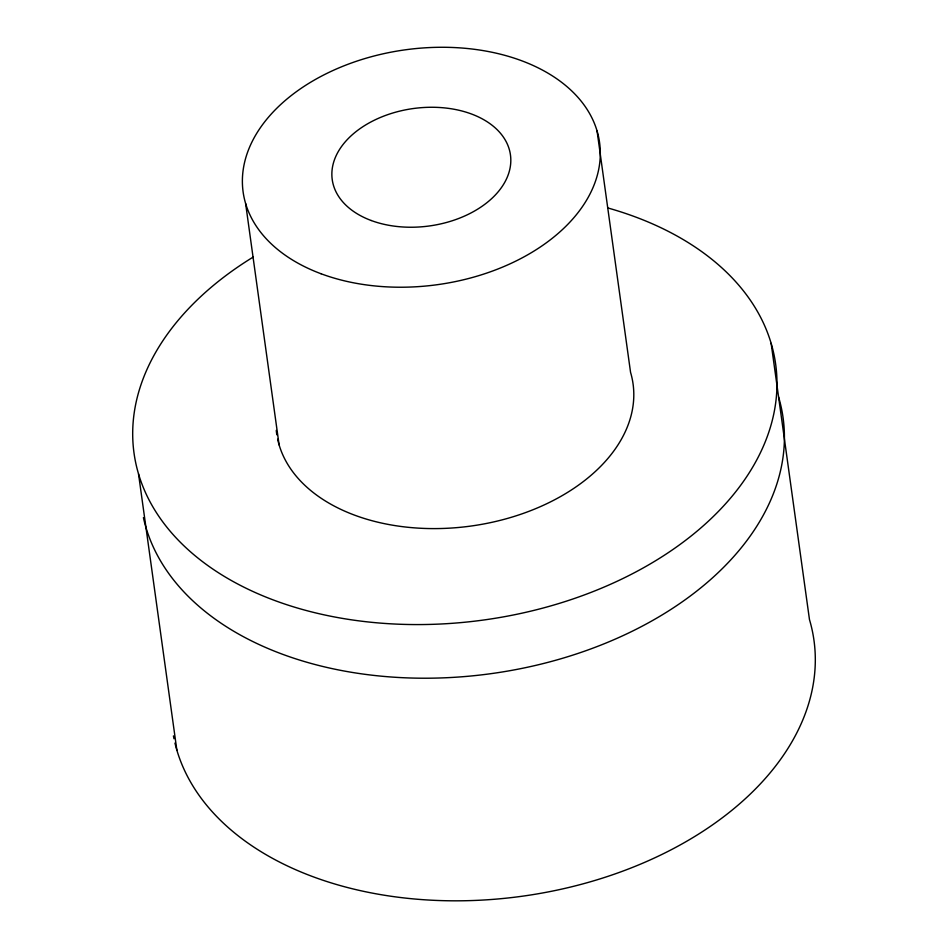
<?xml version="1.0" encoding="UTF-8"?>
<svg xmlns="http://www.w3.org/2000/svg" width="948" height="948" viewBox="0 0 948 948"><rect width="100%" height="100%" fill="white"/><g stroke="black" fill="none" stroke-linecap="round" stroke-linejoin="round"><path stroke-width="1.42" d="M771.139 343.342L809.474 619.589A323.884 213.336 -7.9 0 1 548.785 891.807A323.884 213.336 -7.9 0 1 174.953 743.078M597.062 130.978L630.562 372.363A179.93 118.524 -7.9 0 1 484.381 523.853A179.93 118.524 -7.9 0 1 277.646 439.185M245.615 203.512L279.103 444.896M138.527 473.905L176.861 750.152M778.581 396.987A323.884 213.336 -7.9 0 1 515.712 669.62A323.884 213.336 -7.9 0 1 143.409 517.608M608.189 208.062A323.884 213.336 -7.9 0 1 715.302 514.551A323.884 213.336 -7.9 0 1 232.414 581.112A323.884 213.336 -7.9 0 1 253.353 256.967M276.828 434.812A179.93 118.524 -7.9 0 1 276.259 430.404M173.994 738.776A323.884 213.336 -7.9 0 1 173.413 735.885M321.064 273.759A179.93 118.524 -7.9 0 0 599.859 161.812A179.93 118.524 -7.9 0 0 343.105 66.17A179.93 118.524 -7.9 0 0 321.064 273.759M371.201 220.505A89.965 59.262 -7.9 0 0 510.593 164.537A89.965 59.262 -7.9 0 0 382.222 116.711A89.965 59.262 -7.9 0 0 371.201 220.505"/></g></svg>
